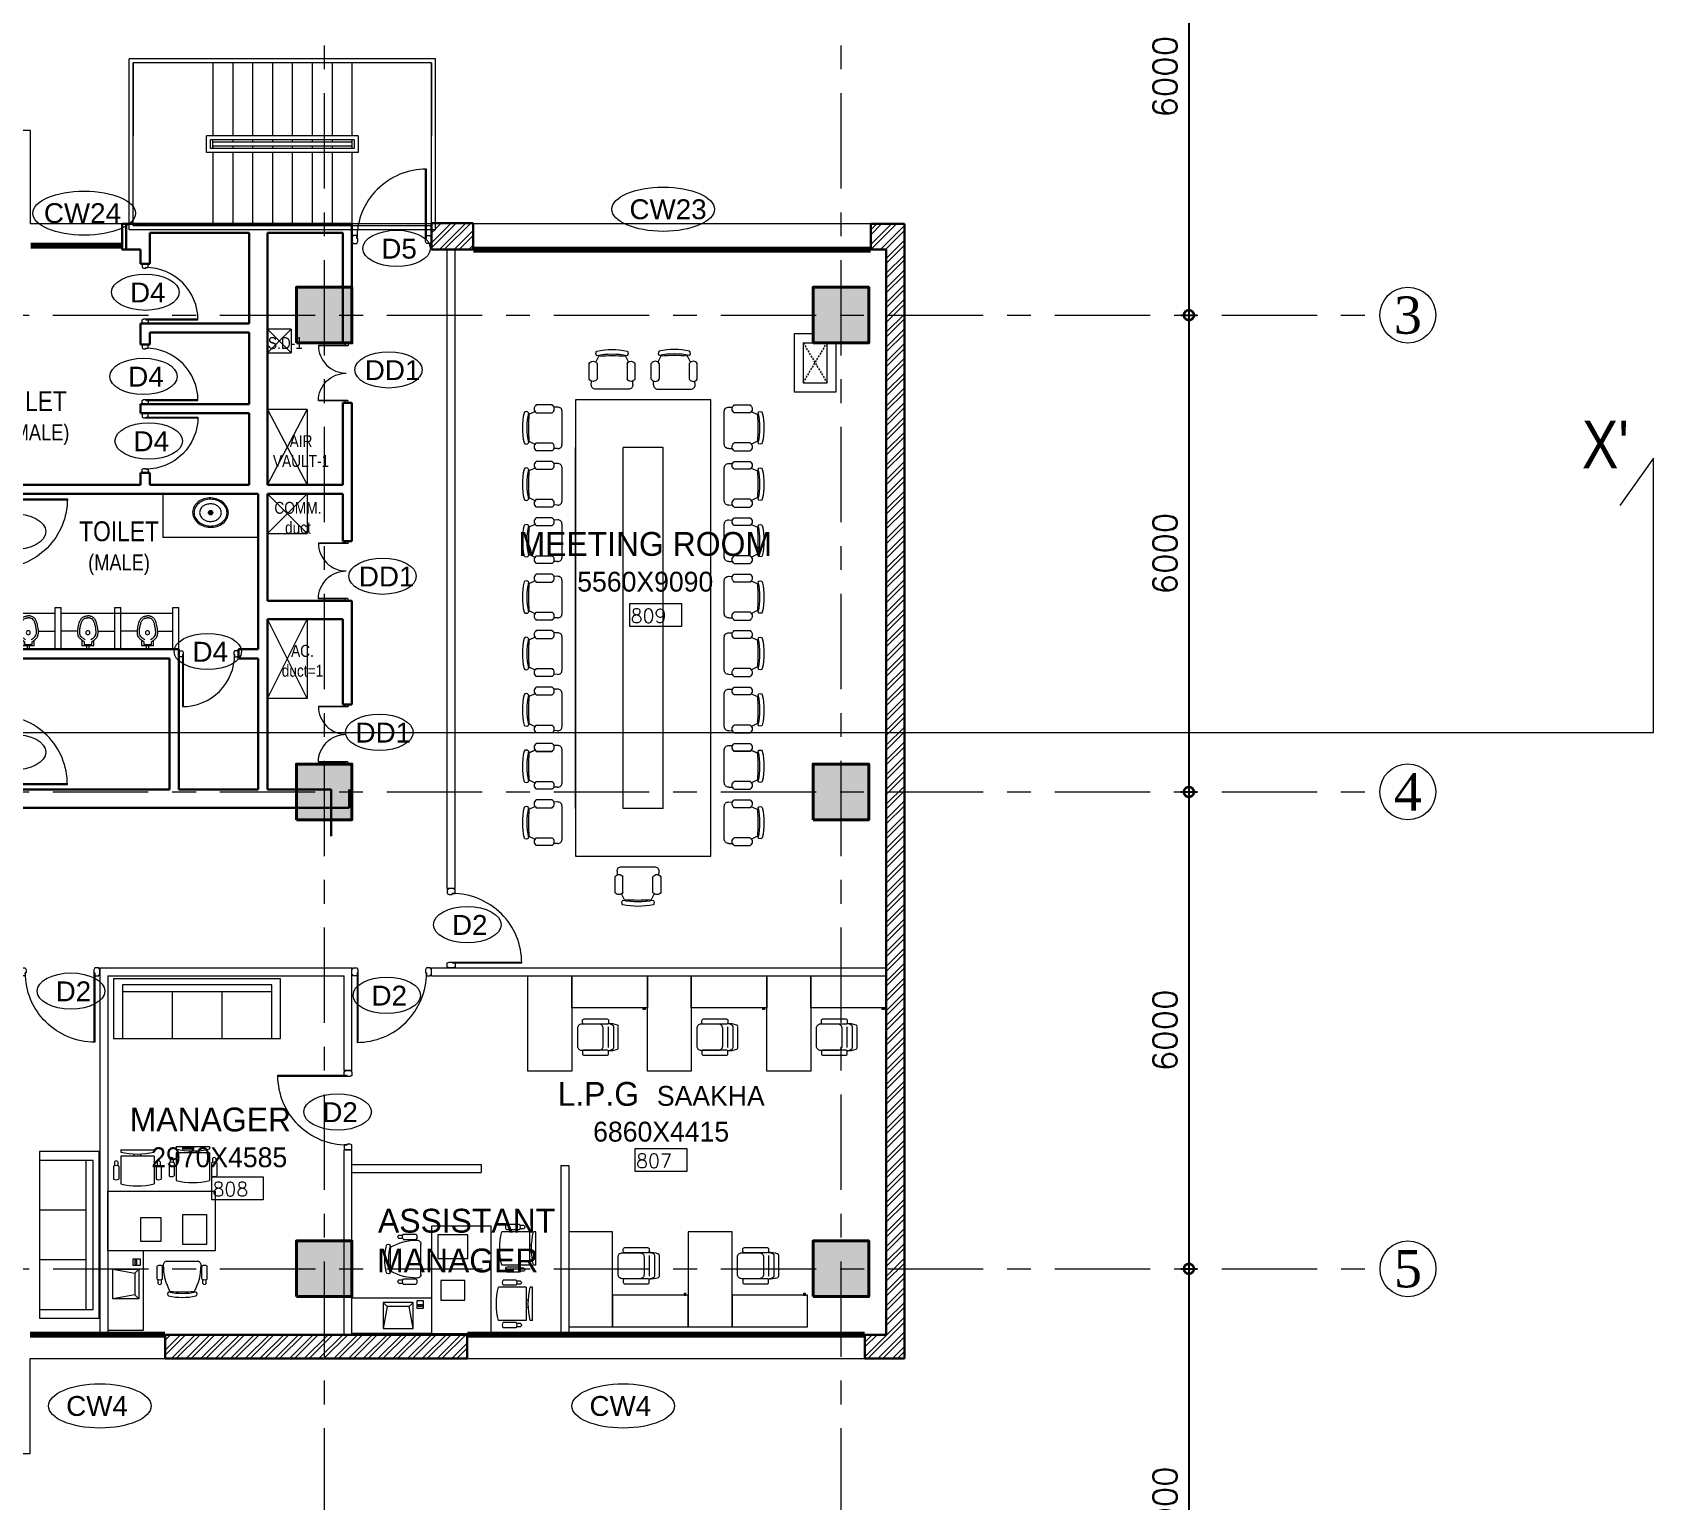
# Model space of a CAD drawing. Header units: millimetres. Extents: x 24487468 to 24959437, y -333213 to 842934.
# Drawn here: x 24744114 to 24764503, y 423765 to 442240 of the extents above; entities that cross this region are included whole.
import ezdxf
from ezdxf.enums import TextEntityAlignment as Align

# ---------------------------------------------------------------- set-up
doc = ezdxf.new("R2010")
doc.units = ezdxf.units.MM
doc.header["$MEASUREMENT"] = 0
doc.header["$PDMODE"] = 3
for name, pattern in [('ACAD_ISO10W100', [18.5, 12, -3, 0.5, -3]), ('BORDERX2', [3.5, 1, -0.5, 1, -0.5, 0, -0.5]), ('Centreline', [21, 12, -3, 3, -3]), ('DASHED2', [0.375, 0.25, -0.125])]:
    doc.linetypes.add(name, pattern=pattern)
doc.layers.get('0').update_dxf_attribs({"lineweight": 5})
for name, color, linetype, lineweight in [('A 0.13 dw', 175, 'Continuous', 5), ('A 0.13furniture', 30, 'Continuous', 0), ('A 0.13parapet partition', 32, 'Continuous', 13), ('CENLINE', 220, 'ACAD_ISO10W100', 5), ('COLUMN', 12, 'Continuous', 40), ('DIM', 183, 'Continuous', 5), ('Fixture', 181, 'Continuous', 9), ('furniture', 190, 'Continuous', 0), ('GRID', 205, 'BORDERX2', 5), ('HACTH', 8, 'Continuous', 0), ('hatch', 9, 'Continuous', 0), ('p1 plan grid lck', 6, 'Continuous', 5), ('room number', 99, 'Continuous', 20), ('text', 7, 'Continuous', 15), ('TEXT ROOM', 3, 'Continuous', 15), ('wall', 53, 'Continuous', 15), ('Wall1', 37, 'Continuous', 30), ('WALL2', 4, 'Continuous', 15), ('win shutters', 140, 'Continuous', 25), ('WINDOWS', 4, 'Continuous', 9)]:
    doc.layers.add(name, color=color, linetype=linetype, lineweight=lineweight)
doc.layers.add('A-BTEXT', color=57, linetype='Continuous')
doc.styles.add('arial', font='times.ttf')
doc.styles.add('ATTR', font='romans.shx', dxfattribs={"width": 0.8, "height": 0.48})
doc.styles.add('LABEL', font='arial.ttf', dxfattribs={"height": 18})
doc.styles.add('ordinary', font='arial.ttf')
doc.styles.add('ROMANS', font='romans__.ttf')
doc.dimstyles.new('DIM100', dxfattribs={"dimtxt": 300, "dimasz": 250, "dimexe": 100, "dimexo": 100, "dimgap": 150, "dimtad": 1, "dimdec": 0, "dimrnd": 5, "dimzin": 0, "dimdsep": 46, "dimtxsty": 'ROMANS', "dimblk": 'DOTSMALL', "dimcen": 0.09, "dimclrd": 256, "dimclre": 256, "dimclrt": 7, "dimadec": 0, "dimazin": 0, "dimtfac": 1, "dimtdec": 0, "dimtix": 1, "dimtofl": 0, "dimtmove": 1, "dimatfit": 3, "dimfxl": 100, "dimfxlon": 1, "dimtolj": 1, "dimtzin": 0, "dimarcsym": 0})

# ---------------------------------------------------------------- blocks, each defined once
blk = doc.blocks.new('column 350')
at = {"layer": 'COLUMN', "ltscale": 100}
h = blk.add_hatch(color=256, dxfattribs=at)
h.dxf.hatch_style = 1
h.paths.add_polyline_path([(1327.5, 1037.5), (627.5, 1037.5), (627.5, 337.5), (1327.5, 337.5)])
blk.add_lwpolyline([(627.5, 1037.5), (1327.5, 1037.5), (1327.5, 337.5), (627.5, 337.5)], close=True, dxfattribs=at)
blk = doc.blocks.new('grid letter-flat-4-flat-1')
at = {"layer": 'GRID', "linetype": 'Continuous'}
blk.add_circle((0, 374.75), 281.25, dxfattribs=at)
blk = doc.blocks.new("84'' Sofa-flat-3-flat-1")
at = {"layer": 'A 0.13furniture'}
for p, q in [((-1987.5, -75), (-1987.5, -749.999925)), ((-112.5, -75), (-1987.5, -75)), ((-112.5, -162.5), (-1987.5, -162.5)), ((-1362.5, -162.5), (-1362.5, -749.999925)), ((-737.5, -162.5), (-737.5, -749.999925)), ((-112.5, -749.999925), (-112.5, -75))]:
    blk.add_line(p, q, dxfattribs=at)
blk.add_lwpolyline([(0, -749.999925), (0, 0), (-2100, 0), (-2100, -749.999925)], close=True, dxfattribs=at)
at = {"layer": 'A 0.13furniture', "style": 'ATTR', "text_generation_flag": 4, "width": 0.8, "flags": 9}
blk.add_attdef('ESTCODE', (0, 0), '', height=0.42, rotation=180, dxfattribs=at)
blk = doc.blocks.new('Door1000-flat-3')
at = {"layer": 'A 0.13 dw'}
for p, q in [((-38, 0), (-38, -12)), ((38, 0), (-38, 0)), ((-38, -12), (-50, -12)), ((-50, -12), (-50, -63)), ((-50, -63), (-25, -75)), ((-25, -75), (12, -75)), ((12, -75), (12, -63)), ((12, -63), (50, -63)), ((38, -12), (38, 0)), ((50, -12), (38, -12)), ((50, -63), (50, -12)), ((-50, -937), (-25, -925)), ((-50, -988), (-50, -937)), ((-38, -988), (-50, -988)), ((-38, -1000), (-38, -988)), ((38, -1000), (-38, -1000)), ((-25, -925), (12, -925)), ((12, -925), (12, -937)), ((12, -925), (886, -925)), ((12, -937), (50, -937)), ((12, -937), (886, -937)), ((50, -988), (38, -988)), ((38, -988), (38, -1000)), ((50, -937), (50, -988))]:
    blk.add_line(p, q, dxfattribs=at)
blk.add_lwpolyline([(886, -937), (886, -937, 0.414214), (12, -63)], format="xyb", dxfattribs=at)
blk = doc.blocks.new('URINAL-flat-2-flat-1')
at = {"layer": 'Fixture'}
for p, q in [((34889, -102468), (34850, -102468)), ((34850, -102492), (34889, -102492)), ((34898, -102606), (34898, -102366))]:
    blk.add_line(p, q, dxfattribs=at)
for points in [[(34803, -102431, 0.015307), (34788, -102408, 0.030235), (34770, -102387, 0.085356), (34740, -102364, 0.063817), (34717, -102355, 0.036492), (34698, -102352, 0.026744), (34678, -102352, 0.018274), (34658, -102353, 0.011125), (34636, -102356, 0.014084), (34600, -102362, 0.025138), (34565, -102370, 0.031939), (34540, -102380, 0.032616), (34523, -102389, 0.107254), (34494, -102415, 0.068619), (34485, -102434, 0.025503), (34482, -102447, 0.015887), (34479, -102459, 0.009468), (34476, -102479)], [(34803, -102528, -0.015299), (34787, -102551, -0.030229), (34770, -102572, -0.085355), (34740, -102595, -0.063823), (34717, -102604, -0.036496), (34698, -102607, -0.026747), (34678, -102607, -0.018276), (34657, -102606, -0.011126), (34636, -102603, -0.014084), (34600, -102597, -0.025138), (34565, -102589, -0.031939), (34540, -102579, -0.032616), (34523, -102570, -0.107254), (34494, -102543, -0.068619), (34485, -102524, -0.025503), (34482, -102512, -0.015887), (34479, -102499, -0.009468), (34476, -102479)], [(34777, -102444, 0.008503), (34763, -102422, 0.017924), (34752, -102408, 0.030377), (34741, -102396, 0.126288), (34715, -102381, 0.028405), (34706, -102379, 0.02339), (34696, -102377, 0.02717), (34679, -102377, 0.018325), (34660, -102378, 0.011123), (34640, -102380, 0.018446), (34598, -102387, 0.021502), (34573, -102394, 0.022313), (34555, -102400, 0.029677), (34540, -102407, 0.038753), (34528, -102415, 0.155552), (34509, -102442, 0.025477), (34506, -102452, 0.015887), (34504, -102463, 0.009489), (34501, -102482)], [(34777, -102515, -0.008503), (34762, -102537, -0.017924), (34752, -102551, -0.030377), (34741, -102563, -0.126288), (34715, -102578, -0.028405), (34706, -102580, -0.02339), (34696, -102582, -0.02717), (34679, -102582, -0.018325), (34660, -102581, -0.011123), (34640, -102579, -0.018446), (34598, -102571, -0.021502), (34573, -102565, -0.022313), (34555, -102559, -0.029677), (34540, -102552, -0.038753), (34528, -102543, -0.155552), (34509, -102516, -0.025477), (34506, -102507, -0.015887), (34504, -102495, -0.009489), (34501, -102476)]]:
    blk.add_lwpolyline(points, format="xyb", dxfattribs=at)
for points in [[(34786, -102405), (34850, -102405), (34850, -102555), (34785, -102555)], [(34803, -102431), (34839, -102431), (34839, -102528), (34803, -102528)]]:
    blk.add_lwpolyline(points, dxfattribs=at)
blk.add_circle((34690, -102479), 25.6, dxfattribs=at)
blk = doc.blocks.new('eg e-flat-1')
at = {"layer": 'Fixture'}
for p, q in [((-349, 195), (-349, -355)), ((851, 195), (851, -355)), ((269, -41), (232, -41)), ((251, -59), (251, -22)), ((851, -355), (-349, -355))]:
    blk.add_line(p, q, dxfattribs=at)
at = {"layer": 'Fixture', "linetype": 'Continuous'}
for points in [[(475, -48, 0.117634), (461, 21, 0.104469), (414, 84, 0.090016), (344, 126, 0.08192), (256, 144, 0.08192), (168, 132, 0.090016), (96, 95, 0.104469), (44, 35, 0.117634), (26, -33, 0.117634), (40, -102, 0.104469), (87, -166, 0.090016), (157, -207, 0.08192), (245, -225, 0.08192), (333, -213, 0.090016), (405, -176, 0.104469), (457, -116, 0.117634)], [(458, -44, 0.118622), (444, 19, 0.104678), (399, 76, 0.089562), (334, 113, 0.081185), (253, 128, 0.081185), (171, 116, 0.089562), (106, 80, 0.104678), (59, 25, 0.118622), (43, -38, 0.118622), (57, -100, 0.104678), (102, -157, 0.089562), (167, -194, 0.081185), (248, -209, 0.081185), (330, -197, 0.089562), (396, -162, 0.104678), (442, -106, 0.118622)], [(387, -42, 0.118283), (377, -1, 0.104607), (348, 37, 0.089718), (305, 61, 0.081436), (252, 70, 0.081436), (198, 62, 0.089718), (155, 39, 0.104607), (124, 2, 0.118283), (114, -39, 0.118283), (124, -80, 0.104607), (153, -118, 0.089718), (196, -142, 0.081436), (249, -152, 0.081436), (303, -143, 0.089718), (346, -120, 0.104607), (377, -83, 0.118283)]]:
    blk.add_lwpolyline(points, format="xyb", close=True, dxfattribs=at)
at = {"layer": 'Fixture'}
for radius in [27.6, 18.4]:
    blk.add_circle((251, -41), radius, dxfattribs=at)
blk = doc.blocks.new('md1')
at = {"layer": 'A 0.13 dw'}
for p, q in [((-924, 1799), (-936, 1799)), ((-936, 1799), (-936, 1748)), ((-936, 1748), (-911, 1736)), ((-924, 1811), (-924, 1799)), ((-848, 1811), (-924, 1811)), ((-911, 1736), (-874, 1736)), ((-874, 1736), (-874, 1748)), ((-874, 1748), (-836, 1748)), ((-874, 1748), (0, 1748)), ((-874, 1736), (0, 1736)), ((-848, 1799), (-848, 1811)), ((-836, 1799), (-848, 1799)), ((-836, 1748), (-836, 1799)), ((-936, 0), (-911, 12)), ((-936, -51), (-936, 0)), ((-911, 12), (-874, 12)), ((-874, 12), (-874, 0)), ((-874, 12), (0, 12)), ((-874, 0), (-836, 0)), ((-874, 0), (0, 0)), ((-836, 0), (-836, -51)), ((-924, -51), (-936, -51)), ((-924, -63), (-924, -51)), ((-848, -63), (-924, -63)), ((-836, -51), (-848, -51)), ((-848, -51), (-848, -63))]:
    blk.add_line(p, q, dxfattribs=at)
for points in [[(0, 1748), (0, 1748, -0.414214), (-874, 874)], [(0, 0), (0, 0, 0.414214), (-874, 874)]]:
    blk.add_lwpolyline(points, format="xyb", dxfattribs=at)
blk = doc.blocks.new('tiolet2')
at = {"ltscale": 100}
for p, q in [((-464, -320), (-464, -908)), ((-234, -550), (-234, -320))]:
    blk.add_line(p, q, dxfattribs=at)
at = {"layer": 'A 0.13parapet partition', "linetype": 'Continuous', "extrusion": (7.45024e-07, -7.45024e-07, 1)}
for p, q in [((-3934, 1445), (-3934, 1969, 0)), ((-3934, 1969, 0), (-3859, 1969, 0)), ((-3859, 1445, 0), (-3859, 1969, 0)), ((-3184, 1445, 0), (-3184, 1969, 0)), ((-3184, 1969, 0), (-3109, 1969, 0)), ((-3109, 1445, 0), (-3109, 1969, 0)), ((-2454, 1445, 0), (-2454, 1969, 0)), ((-2454, 1969, 0), (-2379, 1969, 0)), ((-2379, 1445, 0), (-2379, 1969, 0))]:
    blk.add_line(p, q, dxfattribs=at)
at = {"layer": 'Fixture', "extrusion": (7.45024e-07, -7.45024e-07, 1)}
for p, q in [((-4609, 1899, 0), (-3934, 1899, 0)), ((-3859, 1899, 0), (-2984, 1899, 0)), ((-3109, 1899, 0), (-2454, 1899, 0)), ((-4144, 1674, 0), (-3934, 1674, 0)), ((-3394, 1674, 0), (-3184, 1674, 0)), ((-2644, 1674, 0), (-2454, 1674, 0))]:
    blk.add_line(p, q, dxfattribs=at)
at = {"layer": 'Fixture', "extrusion": (-7.45024e-07, -7.45024e-07, 1)}
for p, q in [((-4399, 1674, 0), (-4610, 1674, 0)), ((-3649, 1674, 0), (-3860, 1674, 0)), ((-2899, 1674, 0), (-3110, 1674, 0))]:
    blk.add_line(p, q, dxfattribs=at)
at = {"layer": 'HACTH', "ltscale": 100}
for p, q in [((-964, 5175), (-1264, 5475)), ((-1264, 5175), (-964, 5475)), ((-964, 5475), (-1264, 5475)), ((-964, 5475), (-964, 5175)), ((-1264, 5175), (-964, 5175)), ((-764, 4462), (-1264, 4462)), ((-1264, 4462), (-764, 3515)), ((-1264, 3515), (-764, 4462)), ((-764, 4462), (-764, 3515)), ((-1264, 3400), (-764, 2900)), ((-1264, 2900), (-764, 3400)), ((-764, 3400), (-764, 2900)), ((-1264, 2900), (-764, 2900)), ((-764, 825), (-1264, 1825)), ((-1264, 825), (-764, 1825)), ((-764, 1825), (-764, 825)), ((-764, 825), (-1264, 825))]:
    blk.add_line(p, q, dxfattribs=at)
at = {"layer": 'hatch', "ltscale": 100}
blk.add_line((-464, -320), (-464, -550), dxfattribs=at)
at = {"layer": 'Wall1', "ltscale": 100}
for p, q in [((-3041, 6475), (-3041, 6800)), ((-3041, 6800), (-200, 6800)), ((-200, 5295), (-200, 6800)), ((-2744, 6685), (-2744, 6295)), ((-1494, 6685), (-2744, 6685)), ((-1494, 6685), (-1494, 5545)), ((-315, 6685), (-1264, 6685)), ((-1264, 6685), (-1264, 3515)), ((-315, 5295), (-315, 6685)), ((-3041, 6475), (-2976, 6475)), ((-3041, 6475), (-2859, 6475)), ((-2859, 6475), (-2859, 6295)), ((-2859, 6295), (-2744, 6295)), ((-2859, 5545), (-2859, 5280)), ((-1494, 5545), (-2859, 5545)), ((-1264, 5650), (-1264, 3520)), ((-2744, 5430), (-2744, 5280)), ((-1494, 5430), (-2744, 5430)), ((-1494, 5430), (-1494, 4530)), ((-2859, 5280), (-2744, 5280)), ((-200, 5295), (-315, 5295)), ((-2859, 4530), (-2859, 4415)), ((-2859, 4530), (-1494, 4530)), ((-315, 3515), (-315, 4545)), ((-200, 4545), (-315, 4545)), ((-200, 3400), (-200, 4545)), ((-2859, 4415), (-1494, 4415)), ((-1494, 4415), (-1494, 3515)), ((-4924, 3515), (-2859, 3515)), ((-4924, 3515), (-4924, 3400)), ((-2859, 3665), (-2859, 3515)), ((-2744, 3665), (-2859, 3665)), ((-2744, 3665), (-2744, 3515)), ((-2744, 3515), (-1494, 3515)), ((-1264, 3515), (-1079, 3515)), ((-1164, 3515), (-315, 3515)), ((-4924, 3400), (-1379, 3400)), ((-1379, 3400), (-1379, 1445)), ((-1264, 3400), (-1264, 2055)), ((-1264, 3400), (-315, 3400)), ((-1264, 3400), (-1079, 3400)), ((-1264, 3290), (-1264, 2055)), ((-1164, 3400), (-315, 3400)), ((-315, 2805), (-315, 3400)), ((-200, 2805), (-200, 3405)), ((-200, 2805), (-315, 2805)), ((-4724, 680), (-4724, 2400)), ((-4609, 2400), (-4724, 2400)), ((-4609, 1445), (-4609, 2400)), ((-200, 2055), (-1264, 2055)), ((-200, 2055), (-1264, 2055)), ((-200, 750), (-200, 2055)), ((-1264, 1825), (-1264, -320)), ((-315, 1825), (-1264, 1825)), ((-315, 750), (-315, 1825)), ((-4609, 1445), (-2379, 1445)), ((-2379, 1445), (-2379, -320)), ((-1629, 1445), (-1379, 1445)), ((-1629, 1330), (-1629, 1445)), ((-4609, 680), (-4609, 1330)), ((-4609, 1330), (-2494, 1330)), ((-2494, -320), (-2494, 1330)), ((-2379, -320), (-2379, 1295)), ((-1629, 1330), (-1379, 1330)), ((-1379, 1330), (-1379, -320)), ((-4609, 680), (-4724, 680)), ((-200, 750), (-315, 750)), ((-4724, -320), (-4724, -550)), ((-2494, -320), (-4724, -320)), ((-1379, -320), (-2379, -320)), ((-464, -320), (-1264, -320)), ((-234, -550), (-4724, -550))]:
    blk.add_line(p, q, dxfattribs=at)
at = {"layer": 'A 0.13 dw', "xscale": 0.7499724901504649, "yscale": 0.7499724901504649, "zscale": 0.7499724901504649}
for p in [(-2802, 6295), (-2802, 5280)]:
    blk.add_blockref('Door1000-flat-3', p, dxfattribs=at)
at = {"layer": 'A 0.13 dw', "xscale": -1}
for p, rotation in [((-4924, 3458), 270), ((-4666, 2400), 180)]:
    blk.add_blockref('Door1000-flat-3', p, dxfattribs=dict(at, rotation=rotation))
at = {"layer": 'A 0.13 dw', "yscale": 0.7499724901504649, "zscale": 0.7499724901504649}
for p, xscale, rotation in [((-2802, 3665), -0.7499724901504649, 180), ((-1629, 1388), 0.7499724901504649, 270)]:
    blk.add_blockref('Door1000-flat-3', p, dxfattribs=dict(at, xscale=xscale, rotation=rotation))
at = {"layer": 'A 0.13 dw'}
blk.add_blockref('Door1000-flat-3', (-4666, 680), dxfattribs=at)
at = {"layer": 'Fixture', "extrusion": (7.45024e-07, -7.45024e-07, 1), "xscale": -1, "rotation": 89.99999733613608}
for p in [(-106751, 36343, 0), (-106001, 36343, 0), (-105251, 36343, 0)]:
    blk.add_blockref('URINAL-flat-2-flat-1', p, dxfattribs=at)
at = {"layer": 'wall'}
for p in [(-5274, 5305), (-2230, 3205)]:
    blk.add_blockref('eg e-flat-1', p, dxfattribs=at)
at = {"layer": 'WALL2', "xscale": -0.4001994771859112, "yscale": 0.4001994771859112, "zscale": 0.4001994771859112}
blk.add_blockref('md1', (-622, 4570), dxfattribs=at)
at = {"layer": 'WALL2', "xscale": 0.4001994771859112, "yscale": 0.4001994771859112, "zscale": 0.4001994771859112, "rotation": 180}
for p in [(-622, 2780), (-622, 725)]:
    blk.add_blockref('md1', p, dxfattribs=at)
at = {"layer": 'text', "attachment_point": 2, "style": 'LABEL'}
for s, insert, char_height, width in [('\\pi-450,l600,t600;{\\fTechnic|b0|i0|c2|p2; S.D-1}', (-1137, 5373), 150, 4499.81), ('{\\fTechnic|b0|i0|c2|p2;TOILET\\P\\H0.8x;(FEMALE)}', (-4289, 4692), 250, 5130.9), ('\\pi-450,l600,t600;{\\fTechnic|b0|i0|c2|p2;AIR \\PVAULT-1}', (-916, 4139), 150, 4499.81), ('\\pi-450,l600,t600;{\\fTechnic|b0|i0|c2|p2;COMM.\\Pduct}', (-955, 3300), 150, 4499.81), ('{\\fTechnic|b0|i0|c2|p2;TOILET\\P\\H0.8x;(MALE)}', (-3130, 3055), 250, 5990.03), ('\\pi-450,l600,t600;{\\fTechnic|b0|i0|c2|p2;AC.\\Pduct=1}', (-898, 1500), 150, 4499.81)]:
    blk.add_mtext(s, dxfattribs=dict(at, insert=insert, char_height=char_height, width=width))
blk = doc.blocks.new('Production Armchair 1-flat-3-flat-1')
at = {"layer": 'A 0.13furniture'}
for p, q in [((175, 302), (224, 302)), ((175, 262), (225, 262)), ((231, 315), (393, 315)), ((231, 250), (393, 250)), ((454, 189), (454, -188)), ((175, -261), (225, -261)), ((175, -300), (224, -300)), ((231, -248), (393, -248)), ((231, -313), (393, -313))]:
    blk.add_line(p, q, dxfattribs=at)
for centre, radius, start, end in [((402, -433), 672, 89.8784, 119.0931), ((185, 282), 21.8, 114.8953, 245.3358), ((284, 282), 62.8, 148.9511, 211.0489), ((340, 282), 62.8, 328.9511, 31.0489), ((405, 190), 48.9, 359.252, 92.1864), ((804, 0), 804, 167.6021, 192.3979), ((44, 156), 30.3, 34.2916, 145.7084), ((854, 0), 804, 167.6021, 192.3979), ((1965, 0), 1896, 175.3453, 184.606), ((44, -156), 30.3, 214.2902, 325.7098), ((402, 435), 672, 240.894, 270.1219), ((405, -188), 48.9, 267.8132, 0.748), ((185, -280), 21.8, 114.6645, 245.1044), ((284, -281), 62.8, 148.9511, 211.0489), ((340, -281), 62.8, 328.9511, 31.0489)]:
    blk.add_arc(centre, radius, start, end, dxfattribs=at)
at = {"layer": 'A 0.13furniture', "style": 'ATTR', "text_generation_flag": 4, "width": 0.8, "flags": 9}
blk.add_attdef('ESTCODE', (0, 0), '', height=0.126, rotation=270, dxfattribs=at)
blk = doc.blocks.new('Executive Armchair 1-flat-5-flat-1')
at = {"layer": 'A 0.13furniture'}
for p, q in [((-80.00175, 209.8875), (-430.05475, 209.8875)), ((-207.9205, 299.7425), (-369.9195, 299.7425)), ((-207.9205, 234.94), (-369.9195, 234.94)), ((-152.609, 286.8125), (-201.71775, 286.7925)), ((-152.68875, 247.275), (-200.6105, 247.28)), ((-80.00175, -209.89), (-80.00175, 209.8875)), ((0, 210), (-30.0025, 210)), ((0, 210), (0, -210)), ((-53.85975, 45), (-80.00175, 45)), ((-80.00175, -45), (-53.8405, -45)), ((-80.00175, -209.89), (-430.001, -209.89)), ((-207.9205, -234.9425), (-369.9195, -234.9425)), ((-207.9205, -299.745), (-369.9195, -299.745)), ((-152.609, -286.815), (-201.71775, -286.795)), ((-152.68875, -247.2775), (-200.6105, -247.2825)), ((0, -210), (-30.0025, -210))]:
    blk.add_line(p, q, dxfattribs=at)
for centre, radius, start, end in [((439.44675, 0.11), 894.44925, 166.435999999, 193.5788), ((-316.09875, 267.3425), 62.82115, 148.951400001, 211.048700002), ((-261.74125, 267.3425), 62.82123, 328.951400001, 31.04859), ((-161.7745, 267.0625), 21.77348, 294.664000001, 65.104889999), ((839.5795, 0), 894.58, 166.423299999, 193.576700001), ((-316.099, -267.3425), 62.821, 148.951299998, 211.048700002), ((-261.741, -267.3425), 62.821, 328.951299998, 31.04867), ((-161.7745, -267.065), 21.77342, 294.894900003, 65.336150001)]:
    blk.add_arc(centre, radius, start, end, dxfattribs=at)
at = {"layer": 'A 0.13furniture', "style": 'ATTR', "text_generation_flag": 4, "width": 0.8, "flags": 9}
blk.add_attdef('ESTCODE', (0, 0), '', height=0.1199, rotation=90, dxfattribs=at)
blk = doc.blocks.new('Executive Armchair 1-flat-6-flat-1')
at = {"layer": 'A 0.13furniture'}
for p, q in [((-80.00175, 209.8875), (-430.05475, 209.8875)), ((-207.9205, 299.7425), (-369.9195, 299.7425)), ((-207.9205, 234.94), (-369.9195, 234.94)), ((-152.609, 286.8125), (-201.71775, 286.7925)), ((-152.68875, 247.275), (-200.6105, 247.28)), ((-80.00175, -209.89), (-80.00175, 209.8875)), ((0, 210), (-30.0025, 210)), ((0, 210), (0, -210)), ((-53.85975, 45), (-80.00175, 45)), ((-80.00175, -45), (-53.8405, -45)), ((-80.00175, -209.89), (-430.001, -209.89)), ((-207.9205, -234.9425), (-369.9195, -234.9425)), ((-207.9205, -299.745), (-369.9195, -299.745)), ((-152.609, -286.815), (-201.71775, -286.795)), ((-152.68875, -247.2775), (-200.6105, -247.2825)), ((0, -210), (-30.0025, -210))]:
    blk.add_line(p, q, dxfattribs=at)
for centre, radius, start, end in [((439.44675, 0.11), 894.44925, 166.435999999, 193.5788), ((-316.09875, 267.3425), 62.82115, 148.951400001, 211.048700002), ((-261.74125, 267.3425), 62.82123, 328.951400001, 31.04859), ((-161.7745, 267.0625), 21.77348, 294.664000001, 65.104889999), ((839.5795, 0), 894.58, 166.423299999, 193.576700001), ((-316.099, -267.3425), 62.821, 148.951299998, 211.048700002), ((-261.741, -267.3425), 62.821, 328.951299998, 31.04867), ((-161.7745, -267.065), 21.77342, 294.894900003, 65.336150001)]:
    blk.add_arc(centre, radius, start, end, dxfattribs=at)
at = {"layer": 'A 0.13furniture', "style": 'ATTR', "text_generation_flag": 4, "width": 0.8, "flags": 9}
blk.add_attdef('ESTCODE', (0, 0), '', height=0.1199, rotation=90, dxfattribs=at)
blk = doc.blocks.new('ASD-flat-1-flat-1')
at = {"layer": 'A 0.13furniture'}
for p, q in [((552383, -73628), (551383, -73628)), ((551383, -73628), (551383, -74078)), ((551777, -74017), (551777, -73692)), ((551827, -73967), (551777, -73692)), ((551777, -73692), (552152, -73692)), ((552152, -73692), (552102, -73967)), ((552152, -73692), (552152, -74017)), ((551777, -74017), (551827, -73967)), ((552102, -73967), (551827, -73967)), ((552102, -73967), (552152, -74017)), ((552202, -73942), (552202, -74042)), ((552277, -73942), (552202, -73942)), ((552214, -73967), (552214, -73992)), ((552264, -73967), (552214, -73967)), ((552214, -73992), (552264, -73992)), ((552239, -73967), (552239, -73992)), ((552264, -73992), (552264, -73967)), ((552277, -74042), (552277, -73942)), ((551383, -74078), (552383, -74078)), ((552152, -74017), (551777, -74017)), ((552202, -74042), (552277, -74042))]:
    blk.add_line(p, q, dxfattribs=at)
for points in [[(553133, -73628), (553133, -74978), (552383, -74978), (552383, -73628)], [(552801, -74296), (552501, -74296), (552501, -74046), (552801, -74046)], [(552839, -74871), (552464, -74871), (552464, -74571), (552839, -74571)]]:
    blk.add_lwpolyline(points, close=True, dxfattribs=at)
for name, p in [('Executive Armchair 1-flat-6-flat-1', (553655, -74001)), ('Production Armchair 1-flat-3-flat-1', (551797, -74565)), ('Executive Armchair 1-flat-5-flat-1', (553696, -74699))]:
    blk.add_blockref(name, p, dxfattribs=at)
at = {"layer": 'A 0.13furniture', "style": 'ATTR', "width": 0.8, "flags": 9}
blk.add_attdef('ESTCODE', (551777, -73692), '', height=0.00147, dxfattribs=at)
blk = doc.blocks.new('tt1')
at = {"layer": 'A 0.13furniture'}
for p, q in [((-1136, 904), (-1136, 641)), ((-1078, 902), (-1078, 639)), ((-1012, 901), (-1012, 640))]:
    blk.add_line(p, q, dxfattribs=at)
for points in [[(0, 0), (-552, 0), (-552, 1198), (0, 1198)], [(-1450, 400), (-1474, 400), (-1474, 422), (-1450, 422)], [(-552, 0), (-1502, 0), (-1502, 400), (-552, 400)]]:
    blk.add_lwpolyline(points, close=True, dxfattribs=at)
for points in [[(-993, 934), (-706, 934, 0.414214), (-686, 953), (-686, 979, 0.414214), (-706, 999), (-993, 999, 0.414214), (-1012, 979), (-1012, 953, 0.414214)], [(-673, 934), (-895, 934, 0.414214), (-947, 881), (-947, 660, 0.414214), (-895, 607), (-673, 607, 0.414214), (-621, 660), (-621, 881, 0.414214)], [(-993, 607), (-706, 607, -0.414214), (-686, 588), (-686, 562, -0.414214), (-706, 542), (-993, 542, -0.414214), (-1012, 562), (-1012, 588, -0.414214)]]:
    blk.add_lwpolyline(points, format="xyb", close=True, dxfattribs=at)
for centre, radius, start, end in [((-1117, 904), 19.6, 110.5247, 180), ((-1022, 650), 290, 87.2024, 110.5247), ((-1058, 902), 19.6, 125.6622, 180), ((-1008, 832), 106, 88.5058, 125.6622), ((-1117, 637), 19.6, 180, 249.4753), ((-1022, 891), 290, 249.4753, 272.7976), ((-1058, 639), 19.6, 180, 234.3378), ((-1008, 709), 106, 234.3378, 271.4942)]:
    blk.add_arc(centre, radius, start, end, dxfattribs=at)
blk = doc.blocks.new('CHAIR')
at = {"layer": 'furniture'}
for p, q in [((-340.23825, 204.70725), (-416.878, 168.3055)), ((-340.23825, 204.70725), (-340.23825, 204.70725)), ((-125.8345, 288.42275), (-323.8345, 288.42275)), ((-55.80025, 261.63225), (-102.37975, 260.26275)), ((0, -207.218), (0, 207.218)), ((-323.8345, 189.42275), (-125.8345, 189.42275)), ((-416.73775, -168.38525), (-341.20075, -206.0795)), ((-323.8345, -189.42275), (-125.8345, -189.42275)), ((-125.8345, -288.42275), (-323.8345, -288.42275)), ((-55.80025, -261.635), (-102.37975, -260.2655))]:
    blk.add_line(p, q, dxfattribs=at)
for centre, radius, start, end in [((-451.11275, 172.04275), 33.28515, 34.290200006, 145.709770002), ((-293.029, 238.92275), 58.30297, 121.895319998, 238.104699994), ((-156.63175, 238.92275), 58.29827, 301.887899999, 58.112100001), ((-53.74875, 207.91925), 53.75252, 359.252000001, 92.186765001), ((385.48675, 0.84425), 884.73055, 167.602120001, 192.397899996), ((440.48675, 0.84425), 884.73055, 167.602120001, 192.397899996), ((1661.72875, 0.8415), 2085.3437, 175.393880003, 184.654689996), ((-451.11275, -170.35425), 33.2857, 214.291599999, 325.708400001), ((-293.029, -238.92275), 58.30297, 121.895319998, 238.104699994), ((-156.63175, -238.92275), 58.2983, 301.887899999, 58.112100001), ((-53.74875, -207.922), 53.75285, 267.813599999, 0.747999999)]:
    blk.add_arc(centre, radius, start, end, dxfattribs=at)
blk = doc.blocks.new('meeting table')
at = {"layer": 'furniture'}
for p, q in [((-5144, 1700), (-600, 1700)), ((-5144, 1100), (-600, 1100)), ((-5144, 1100), (-5144, 600)), ((-600, 1100), (-600, 600)), ((-5144, 600), (-600, 600)), ((-5144, 0), (-600, 0))]:
    blk.add_line(p, q, dxfattribs=at)
blk.add_lwpolyline([(0, 1700), (0, 0), (-5744, 0), (-5744, 1700)], close=True, dxfattribs=at)
at = {"layer": 'A 0.13furniture'}
for p, rotation in [((-5323, 1870), 270), ((-4614, 1870), 270), ((-4613, 1870), 270), ((-3904, 1870), 270), ((-3194, 1870), 270), ((-2484, 1870), 270), ((-1774, 1870), 270), ((-1064, 1870), 270), ((-354, 1870), 270), ((132, 459), 180)]:
    blk.add_blockref('CHAIR', p, dxfattribs=dict(at, rotation=rotation))
at = {"layer": 'A 0.13furniture', "xscale": -1}
blk.add_blockref('CHAIR', (132, 1241), dxfattribs=at)
at = {"layer": 'A 0.13furniture'}
blk.add_blockref('CHAIR', (-5876, 784), dxfattribs=at)
at = {"layer": 'A 0.13furniture', "xscale": -1, "rotation": 270}
for p in [(-5323, -170), (-4614, -170), (-4613, -170), (-3904, -170), (-3194, -170), (-2484, -170), (-1774, -170), (-1064, -170), (-354, -170)]:
    blk.add_blockref('CHAIR', p, dxfattribs=at)
blk = doc.blocks.new('SEC')
at = {"layer": 'HACTH', "ltscale": 100}
blk.add_lwpolyline([(-34685, 0), (0, 0), (0, 3449), (-425, 2854)], dxfattribs=at)
at = {"layer": 'text', "linetype": 'Continuous', "ltscale": 30, "insert": (-606, 3623), "char_height": 600, "width": 21041.4, "attachment_point": 5, "style": 'arial'}
blk.add_mtext("{\\fTechnic|b0|i0|c2|p2;X'}", dxfattribs=at)
blk = doc.blocks.new('*U36')
at = {"layer": 'room number'}
blk.add_lwpolyline([(46, 40), (46, 240), (491, 240), (491, 40)], close=True, dxfattribs=at)
at = {"layer": 'room number', "style": 'ROMANS'}
blk.add_attdef('ROOM_NUM', (53, 73), '', height=120, dxfattribs=at)
blk = doc.blocks.new('EEXIT')
at = {"layer": 'WINDOWS', "lineweight": 0}
for p, q in [((0, 4581), (-2150, 4581)), ((-2150, 4581), (-2150, 2781)), ((-50, 4531), (-2100, 4531)), ((-2100, 4531), (-2100, 2753)), ((-2100, 4531), (-1180, 4531)), ((-50, 4531), (-50, 2781)), ((0, 4581), (0, 2753)), ((-2100, 3531), (-1180, 3531)), ((-1180, 3611), (-1180, 1700)), ((-1180, 3611), (-970, 3611)), ((-1130, 3561), (-1130, 1750)), ((-1130, 3561), (-1020, 3561)), ((-1130, 3531), (-1020, 3531)), ((-1100, 3531), (-1100, 1781)), ((-1050, 3531), (-1050, 1781)), ((-1020, 3561), (-1020, 1750)), ((-970, 3611), (-970, 1700)), ((-970, 3531), (-50, 3531)), ((-2100, 3281), (-1180, 3281)), ((-1130, 3281), (-1100, 3281)), ((-1050, 3281), (-1020, 3281)), ((-970, 3281), (-50, 3281)), ((-2100, 3031), (-1180, 3031)), ((-1130, 3031), (-1100, 3031)), ((-1050, 3031), (-1020, 3031)), ((-970, 3031), (-50, 3031)), ((-2150, 2781), (-2150, 731)), ((-2100, 2781), (-1180, 2781)), ((-2100, 2753), (-2100, 781)), ((-1130, 2781), (-1100, 2781)), ((-1050, 2781), (-1020, 2781)), ((-970, 2781), (-50, 2781)), ((-50, 2781), (-50, 781)), ((0, 2753), (0, 731)), ((-2100, 2531), (-1180, 2531)), ((-1130, 2531), (-1100, 2531)), ((-1050, 2531), (-1020, 2531)), ((-970, 2531), (-50, 2531)), ((-2100, 2281), (-1180, 2281)), ((-1130, 2281), (-1100, 2281)), ((-1050, 2281), (-1020, 2281)), ((-970, 2281), (-50, 2281)), ((-2100, 2031), (-1180, 2031)), ((-1130, 2031), (-1100, 2031)), ((-1050, 2031), (-1020, 2031)), ((-970, 2031), (-50, 2031)), ((-2100, 1781), (-1180, 1781)), ((-970, 1700), (-1180, 1700)), ((-1020, 1781), (-1130, 1781)), ((-1020, 1750), (-1130, 1750)), ((-1050, 1781), (-1020, 1781)), ((-970, 1781), (-50, 1781)), ((0, 731), (-2150, 731)), ((-2100, 781), (-1180, 781)), ((-50, 781), (-2100, 781))]:
    blk.add_line(p, q, dxfattribs=at)
blk = doc.blocks.new('_DotSmall')
at = {"color": 0, "linetype": 'ByBlock', "const_width": 0.5}
blk.add_lwpolyline([(-0.0625, 0, 1), (0.0625, 0, 1)], format="xyb", close=True, dxfattribs=at)
blk = doc.blocks.new('*D132')
at = {"layer": 'Defpoints', "color": 0, "ltscale": 100, "transparency": 16777216}
for p in [(24757682, 444682), (24754633, 438682), (24758659, 438682)]:
    blk.add_point(p, dxfattribs=at)
at = {"layer": 'DIM', "lineweight": -2, "ltscale": 100, "transparency": 16777216}
for p, q in [((24758559, 444682), (24758759, 444682)), ((24758659, 444682), (24758659, 438682)), ((24758559, 438682), (24758759, 438682))]:
    blk.add_line(p, q, dxfattribs=at)
at = {"layer": 'DIM', "lineweight": -2, "ltscale": 100, "transparency": 16777216, "xscale": 250, "yscale": 250, "zscale": 250}
for p, rotation in [((24758659, 444682), 90), ((24758659, 438682), 270)]:
    blk.add_blockref('_DotSmall', p, dxfattribs=dict(at, rotation=rotation))
at = {"layer": 'DIM', "color": 7, "ltscale": 100, "transparency": 16777216, "insert": (24758358, 441682), "char_height": 300, "attachment_point": 5, "rotation": 90, "style": 'ROMANS'}
blk.add_mtext('\\A1;6000', dxfattribs=at)
blk = doc.blocks.new('*D133')
at = {"layer": 'Defpoints', "color": 0, "ltscale": 100, "transparency": 16777216}
for p in [(24754633, 438682), (24754633, 432682), (24758659, 432682)]:
    blk.add_point(p, dxfattribs=at)
at = {"layer": 'DIM', "lineweight": -2, "ltscale": 100, "transparency": 16777216}
for p, q in [((24758559, 438682), (24758759, 438682)), ((24758659, 438682), (24758659, 432682)), ((24758559, 432682), (24758759, 432682))]:
    blk.add_line(p, q, dxfattribs=at)
at = {"layer": 'DIM', "lineweight": -2, "ltscale": 100, "transparency": 16777216, "xscale": 250, "yscale": 250, "zscale": 250}
for p, rotation in [((24758659, 438682), 90), ((24758659, 432682), 270)]:
    blk.add_blockref('_DotSmall', p, dxfattribs=dict(at, rotation=rotation))
at = {"layer": 'DIM', "color": 7, "ltscale": 100, "transparency": 16777216, "insert": (24758358, 435682), "char_height": 300, "attachment_point": 5, "rotation": 90, "style": 'ROMANS'}
blk.add_mtext('\\A1;6000', dxfattribs=at)
blk = doc.blocks.new('*D134')
at = {"layer": 'Defpoints', "color": 0, "ltscale": 100, "transparency": 16777216}
for p in [(24754633, 432682), (24754631, 426682), (24758659, 426682)]:
    blk.add_point(p, dxfattribs=at)
at = {"layer": 'DIM', "lineweight": -2, "ltscale": 100, "transparency": 16777216}
for p, q in [((24758559, 432682), (24758759, 432682)), ((24758659, 432682), (24758659, 426682)), ((24758559, 426682), (24758759, 426682))]:
    blk.add_line(p, q, dxfattribs=at)
at = {"layer": 'DIM', "lineweight": -2, "ltscale": 100, "transparency": 16777216, "xscale": 250, "yscale": 250, "zscale": 250}
for p, rotation in [((24758659, 432682), 90), ((24758659, 426682), 270)]:
    blk.add_blockref('_DotSmall', p, dxfattribs=dict(at, rotation=rotation))
at = {"layer": 'DIM', "color": 7, "ltscale": 100, "transparency": 16777216, "insert": (24758358, 429682), "char_height": 300, "attachment_point": 5, "rotation": 90, "style": 'ROMANS'}
blk.add_mtext('\\A1;6000', dxfattribs=at)
blk = doc.blocks.new('*D135')
at = {"layer": 'Defpoints', "color": 0, "ltscale": 100, "transparency": 16777216}
for p in [(24754631, 426682), (24754282, 420682), (24758659, 420682)]:
    blk.add_point(p, dxfattribs=at)
at = {"layer": 'DIM', "lineweight": -2, "ltscale": 100, "transparency": 16777216}
for p, q in [((24758559, 426682), (24758759, 426682)), ((24758659, 426682), (24758659, 420682)), ((24758559, 420682), (24758759, 420682))]:
    blk.add_line(p, q, dxfattribs=at)
at = {"layer": 'DIM', "lineweight": -2, "ltscale": 100, "transparency": 16777216, "xscale": 250, "yscale": 250, "zscale": 250}
for p, rotation in [((24758659, 426682), 90), ((24758659, 420682), 270)]:
    blk.add_blockref('_DotSmall', p, dxfattribs=dict(at, rotation=rotation))
at = {"layer": 'DIM', "color": 7, "ltscale": 100, "transparency": 16777216, "insert": (24758358, 423682), "char_height": 300, "attachment_point": 5, "rotation": 90, "style": 'ROMANS'}
blk.add_mtext('\\A1;6000', dxfattribs=at)

msp = doc.modelspace()

# ---------------------------------------------------------------- hatches: boundary and pattern name
at = {"layer": 'hatch', "ltscale": 100}
h = msp.add_hatch(dxfattribs=at)
h.set_pattern_fill('ANSI32', color=256, scale=350)
h.set_pattern_definition([(45, (24749394.57, 439669.69), (-92.81, 92.81), []), (45, (24749456.44, 439669.69), (-92.81, 92.81), [])])
h.paths.add_polyline_path([(24749657.1, 439832), (24749182.1, 439832), (24749182.1, 439757.5), (24749132.1, 439757.5), (24749132.1, 439507.4), (24749657.1, 439507.4)])
h = msp.add_hatch(dxfattribs=at)
h.set_pattern_fill('ANSI32', color=256, scale=350)
h.set_pattern_definition([(45, (24754832.03, 432692.26), (-92.8078, 92.8078), []), (45, (24754893.9, 432692.26), (-92.8078, 92.8078), [])])
h.paths.add_polyline_path([(24755082, 439832), (24754656.5, 439832), (24754656.5, 439507.5), (24754852, 439507.5), (24754852, 425852.4), (24754582, 425852.4), (24754582, 425552.5), (24755082, 425552.5)])
h = msp.add_hatch(dxfattribs=at)
h.set_pattern_fill('ANSI32', color=256, scale=350)
h.set_pattern_definition([(45, (24747681.76, 425702.47), (-92.808, 92.808), []), (45, (24747743.64, 425702.47), (-92.808, 92.808), [])])
h.paths.add_polyline_path([(24749582, 425852.4), (24745782, 425852.4), (24745781.5, 425852.4), (24745781.5, 425552.5), (24749582, 425552.5)])

# ---------------------------------------------------------------- linework, layer by layer
at = {"ltscale": 100}
msp.add_lwpolyline([(24729226.1, 441007.5), (24729212.6, 428707.5), (24728312.6, 428707.5), (24728326.1, 424357.5), (24735606.5, 424357.5), (24735606.5, 425537.5), (24739931.5, 425537.5), (24739931.5, 424357.5), (24744083.6, 424357.5), (24744083.6, 425552.5), (24755082, 425552.5), (24755082, 439832), (24744091.5, 439832), (24744091.5, 441007.5), (24739930.4, 441007.5), (24739930.4, 439827.5), (24735606.5, 439827.5), (24735606.5, 441007.5), (24729226.1, 441007.5)], dxfattribs=at)
at = {"layer": 'HACTH', "linetype": 'DASHED2', "ltscale": 100}
for p, q in [((24753807.6, 438332.5), (24754107.6, 437831.8)), ((24753807.6, 437831.8), (24754107.6, 438332.5)), ((24753807.6, 438332.5), (24754107.6, 437831.8)), ((24753807.6, 437831.8), (24754107.6, 438332.5))]:
    msp.add_line(p, q, dxfattribs=at)
at = {"layer": 'p1 plan grid lck', "linetype": 'Centreline', "ltscale": 100}
for p, q in [((24747783.1, 456175.4), (24747783.1, 409328.4)), ((24754281.9, 456175.4), (24754281.9, 409328.4)), ((24708671.7, 438682.5), (24761061.5, 438682.5)), ((24708671.2, 432682.5), (24761060.9, 432682.5)), ((24708672.7, 426682.5), (24761062.5, 426682.5))]:
    msp.add_line(p, q, dxfattribs=at)
at = {"layer": 'text', "ltscale": 100}
for centre, major_axis, ratio in [((24744764.1, 439965.4), (-645.2, 0), 0.4312913), ((24752046.5, 440014.5), (-645.2, 0), 0.4312913), ((24748693.7, 439522.1), (-424.8, 0), 0.5372842), ((24745534, 438970.5), (-424.8, 0), 0.5372842), ((24748592.5, 437993.5), (-424.8, 0), 0.5372842), ((24745510.5, 437911.3), (-424.8, 0), 0.5372842), ((24745577.1, 437098.4), (-424.8, 0), 0.5372842), ((24743858.6, 435957.9), (-424.8, 0), 0.5372842), ((24748517.4, 435397), (-424.8, 0), 0.5372842), ((24746319.3, 434449.9), (-424.8, 0), 0.5372842), ((24748475.9, 433432.5), (-424.8, 0), 0.5372842), ((24743858.6, 433183.7), (-424.8, 0), 0.5372842), ((24749582.8, 431012.4), (-424.8, 0), 0.5372842), ((24744598.2, 430176.6), (-424.8, 0), 0.5372842), ((24748570.5, 430123.1), (-424.8, 0), 0.5372842), ((24747951.6, 428655.7), (-424.8, 0), 0.5372842), ((24744961.8, 424956), (-645.2, 0), 0.4312913), ((24751543.4, 424956), (-645.2, 0), 0.4312913)]:
    msp.add_ellipse(centre, major_axis=major_axis, ratio=ratio, dxfattribs=at)
at = {"layer": 'wall', "ltscale": 100}
msp.add_line((24754656.5, 439832), (24744091.5, 439832), dxfattribs=at)
at = {"layer": 'Wall1', "ltscale": 100}
for p, q in [((24749132.1, 439837.4), (24749132.1, 439507.4)), ((24749132.1, 439837.4), (24749657.1, 439837.4)), ((24749657.1, 439837.4), (24749657.1, 439507.4)), ((24754656.5, 439832), (24755082, 439832)), ((24754656.5, 439832), (24754656.5, 439582)), ((24754656.5, 439832), (24755082, 439832)), ((24754656.5, 439832), (24755082, 439832)), ((24754656.5, 439832), (24754656.5, 439507.5)), ((24755082, 425552.5), (24755082, 439832)), ((24749657.1, 439507.4), (24749132.1, 439507.4)), ((24754656.5, 439507.5), (24754852, 439507.5)), ((24754852, 425852.4), (24754852, 439507.5)), ((24745781.5, 425852.4), (24745781.5, 425552.5)), ((24749582, 425852.4), (24745782, 425852.4)), ((24749582, 425552.5), (24749582, 425852.4)), ((24749582, 425817.5), (24749582, 425552.5)), ((24754582, 425852.4), (24754852, 425852.4)), ((24754582, 425552.5), (24754582, 425852.4)), ((24745782, 425552.5), (24749582, 425552.5)), ((24754582, 425552.5), (24755082, 425552.5))]:
    msp.add_line(p, q, dxfattribs=at)
msp.add_lwpolyline([(24745292.6, 439507.5), (24745242.6, 439507.5), (24745242.6, 439832), (24745292.6, 439832)], close=True, dxfattribs=at)
at = {"layer": 'WALL2', "ltscale": 100}
for p, q in [((24749332, 431467.4), (24749332, 439507.4)), ((24749432, 431467.4), (24749432, 439507.4)), ((24753807.6, 438332.5), (24753932.6, 438332.5)), ((24754107.6, 437831.8), (24754107.6, 438332.5)), ((24754107.6, 437831.8), (24754107.6, 438332.5)), ((24749432, 431467.4), (24749332, 431467.4)), ((24744961.5, 430467.4), (24748133.1, 430467.4)), ((24744961.5, 430467.4), (24744961.5, 425862.5)), ((24748133.1, 429177.4), (24748133.1, 430467.4)), ((24749133.1, 430467.4), (24754852, 430467.4)), ((24749133.1, 430367.4), (24749133.1, 430467.4)), ((24745061.5, 430367.4), (24748033.1, 430367.4)), ((24745061.5, 430367.4), (24745061.5, 425862.5)), ((24748033.1, 429177.4), (24748033.1, 430367.4)), ((24749133.1, 430367.4), (24754852, 430367.4)), ((24748133.1, 429177.4), (24748033.1, 429177.4)), ((24748033.1, 425852.4), (24748033.1, 428177.4)), ((24748133.1, 428177.4), (24748033.1, 428177.4)), ((24748133.1, 425852.4), (24748133.1, 428177.4)), ((24748133.1, 427992.5), (24749759.3, 427992.5)), ((24749759.3, 427992.5), (24749759.3, 427892.5)), ((24750759.3, 427982.5), (24750859.3, 427982.5)), ((24750759.3, 427982.5), (24750759.3, 425862.5)), ((24750859.3, 427982.5), (24750859.3, 425862.5)), ((24748133.1, 427892.5), (24749759.3, 427892.5))]:
    msp.add_line(p, q, dxfattribs=at)
for points in [[(24753932.6, 438447.5), (24753692.6, 438447.5), (24753692.6, 437716.8), (24754222.6, 437716.8), (24754222.6, 438332.5)], [(24753807.6, 438332.5), (24753807.6, 437831.8), (24754107.6, 437831.8)], [(24753807.6, 438332.5), (24753807.6, 437831.8), (24754107.6, 437831.8)]]:
    msp.add_lwpolyline(points, dxfattribs=at)
at = {"layer": 'win shutters', "ltscale": 100, "const_width": 75}
for points in [[(24745242.6, 439557.5), (24744091.5, 439557.5)], [(24754656.5, 439507.5), (24749657.1, 439507.5)], [(24745781.5, 425852.4), (24744083.6, 425852.4)], [(24754582, 425852.4), (24749582, 425852.4)]]:
    msp.add_lwpolyline(points, dxfattribs=at)

# ---------------------------------------------------------------- block references
at = {"xscale": -1, "rotation": 270}
msp.add_blockref('meeting table', (24750945.2, 437617.9), dxfattribs=at)
at = {"layer": 'A 0.13 dw'}
for p, rotation in [((24748132, 439634.5), 90), ((24749133.1, 430417.4), 270), ((24748083.1, 428177.4), 180)]:
    msp.add_blockref('Door1000-flat-3', p, dxfattribs=dict(at, rotation=rotation))
msp.add_blockref('Door1000-flat-3', (24749382, 431467.4), dxfattribs=at)
at = {"layer": 'A 0.13 dw', "xscale": -1, "rotation": 90}
msp.add_blockref('Door1000-flat-3', (24743961.5, 430419.7), dxfattribs=at)
at = {"layer": 'A 0.13furniture'}
msp.add_blockref("84'' Sofa-flat-3-flat-1", (24747235.3, 430329.1), dxfattribs=at)
for name, p, rotation in [('ASD-flat-1-flat-1', (24671433, -125474.5), 90.00000001863886), ("84'' Sofa-flat-3-flat-1", (24744951.5, 426059), 270)]:
    msp.add_blockref(name, p, dxfattribs=dict(at, rotation=rotation))
at = {"layer": 'A 0.13furniture', "xscale": -1, "rotation": 180}
msp.add_blockref('ASD-flat-1-flat-1', (24196749.9, 352239.7), dxfattribs=at)
at = {"layer": 'CENLINE'}
ref = msp.add_blockref('grid letter-flat-4-flat-1', (24761413, 438214.4), dxfattribs=dict(at, xscale=1.25, yscale=1.25, zscale=25.4))
ref.add_attrib('GRID_LETTER', '3', dxfattribs={"layer": 'A-BTEXT', "linetype": 'Continuous', "height": 468.7, "style": 'arial'}).set_placement((24761413, 438683.1), align=Align.MIDDLE_CENTER)
ref = msp.add_blockref('grid letter-flat-4-flat-1', (24761413, 438214.4), dxfattribs=dict(at, xscale=1.25, yscale=1.25, zscale=25.4))
ref.add_attrib('GRID_LETTER', '3', dxfattribs={"layer": 'A-BTEXT', "linetype": 'Continuous', "height": 468.7, "style": 'arial'}).set_placement((24761413, 438683.1), align=Align.MIDDLE_CENTER)
ref = msp.add_blockref('grid letter-flat-4-flat-1', (24761412.5, 432214.4), dxfattribs=dict(at, xscale=1.25, yscale=1.25, zscale=25.4))
ref.add_attrib('GRID_LETTER', '4', dxfattribs={"layer": 'A-BTEXT', "linetype": 'Continuous', "height": 468.7, "style": 'arial'}).set_placement((24761412.5, 432683.1), align=Align.MIDDLE_CENTER)
ref = msp.add_blockref('grid letter-flat-4-flat-1', (24761412.5, 432214.4), dxfattribs=dict(at, xscale=1.25, yscale=1.25, zscale=25.4))
ref.add_attrib('GRID_LETTER', '4', dxfattribs={"layer": 'A-BTEXT', "linetype": 'Continuous', "height": 468.7, "style": 'arial'}).set_placement((24761412.5, 432683.1), align=Align.MIDDLE_CENTER)
ref = msp.add_blockref('grid letter-flat-4-flat-1', (24761414.1, 426214.4), dxfattribs=dict(at, xscale=1.25, yscale=1.25, zscale=25.4))
ref.add_attrib('GRID_LETTER', '5', dxfattribs={"layer": 'A-BTEXT', "linetype": 'Continuous', "height": 468.7, "style": 'arial'}).set_placement((24761414.1, 426683.1), align=Align.MIDDLE_CENTER)
ref = msp.add_blockref('grid letter-flat-4-flat-1', (24761414.1, 426214.4), dxfattribs=dict(at, xscale=1.25, yscale=1.25, zscale=25.4))
ref.add_attrib('GRID_LETTER', '5', dxfattribs={"layer": 'A-BTEXT', "linetype": 'Continuous', "height": 468.7, "style": 'arial'}).set_placement((24761414.1, 426683.1), align=Align.MIDDLE_CENTER)
at = {"layer": 'COLUMN', "rotation": 89.99999999994951}
for p in [(24748470.6, 437705), (24754970.1, 437705), (24748470.6, 431705), (24754969.5, 431705), (24748470.6, 425705), (24754969, 425705), (24754969, 425705)]:
    msp.add_blockref('column 350', p, dxfattribs=at)
at = {"layer": 'DIM', "rotation": 270}
msp.add_blockref('EEXIT', (24744601.4, 439757.5), dxfattribs=at)
at = {"layer": 'HACTH'}
msp.add_blockref('SEC', (24764503.2, 433432.5), dxfattribs=at)
at = {"layer": 'room number', "xscale": 1.456692913385827, "yscale": 1.456692913385827, "zscale": 0.984251968503937}
for p, values in [((24751560.5, 434704.3), {'ROOM_NUM': '809'}), ((24751628.9, 427848.3), {'ROOM_NUM': '807'}), ((24746301.2, 427491.5), {'ROOM_NUM': '808'})]:
    msp.add_blockref('*U36', p, dxfattribs=at).add_auto_attribs(values)
at = {"layer": 'Wall1'}
msp.add_blockref('tiolet2', (24748333.1, 433032.5), dxfattribs=at)
at = {"layer": 'WALL2', "rotation": 180}
for p in [(24750346.6, 430367.4), (24751848.4, 430367.4), (24753350.2, 430367.4)]:
    msp.add_blockref('tt1', p, dxfattribs=at)
at = {"layer": 'WALL2', "xscale": -1}
for p in [(24750859.3, 425950.5), (24752361.1, 425950.5)]:
    msp.add_blockref('tt1', p, dxfattribs=at)

# ---------------------------------------------------------------- texts
at = {"layer": 'text', "ltscale": 100, "char_height": 250, "width": 373.513, "attachment_point": 1, "style": 'ordinary'}
for s, insert in [('CW24', (24744257.7, 440090.5)), ('CW23', (24751623.3, 440139.6)), ('CW4', (24744538.5, 425081.2)), ('CW4', (24751120.2, 425081.2))]:
    msp.add_mtext(s, dxfattribs=dict(at, insert=insert))
at = {"layer": 'text', "ltscale": 100, "char_height": 200, "attachment_point": 1, "style": 'ordinary'}
for s, insert in [('{\\H1.25x;D5}', (24748501.8, 439643.8)), ('{\\H1.25x;D4}', (24745342.1, 439092.2)), ('{\\H1.25x;D4}', (24745318.6, 438032.9)), ('{\\H1.25x;DD1}', (24748294.4, 438115.2)), ('{\\H1.25x;D4}', (24745385.2, 437220.1)), ('{\\H1.25x;DD1}', (24748219.4, 435518.6)), ('{\\H1.25x;D4}', (24746127.4, 434571.5)), ('{\\H1.25x;DD1}', (24748177.8, 433554.2)), ('{\\H1.25x;D2}', (24749390.9, 431134.1)), ('{\\H1.25x;D2}', (24744406.3, 430298.3)), ('{\\H1.25x;D2}', (24748378.6, 430244.7)), ('{\\H1.25x;D2}', (24747759.7, 428777.4))]:
    msp.add_mtext_dynamic_manual_height_columns(s, width=373.513, gutter_width=15, heights=[0], dxfattribs=dict(at, insert=insert))
at = {"layer": 'TEXT ROOM', "char_height": 300, "attachment_point": 5, "style": 'arial'}
for s, insert, width in [('{\\fNirmala UI|b0|i0|c0|p34;MEETING ROOM\\P\\H0.83333x;5560X9090}', (24751821.3, 435576.5), 4404.869), ('{\\fNirmala UI|b0|i0|c0|p34;L.P.G  \\H0.83333x;SAAKHA\\P6860X4415}', (24752021.4, 428656), 2964.05), ('{\\fNirmala UI|b0|i0|c0|p34;MANAGER   \\H0.83333x;2970X4585}', (24746463.1, 428333.7), 2964.05), ('{\\fNirmala UI|b0|i0|c0|p34;  ASSISTANT MANAGER }', (24749463.2, 427035.1), 2964.05)]:
    msp.add_mtext(s, dxfattribs=dict(at, insert=insert, width=width))

# ---------------------------------------------------------------- dimensions: what is measured, and where the dimension line sits
at = {"layer": 'DIM', "ltscale": 100}
for base, p1, p2, picture, middle in [((24758659, 438682.5), (24757682, 444682.5), (24754633.3, 438682.5), '*D132', (24758357.6, 441682.5)), ((24758659, 432682.5), (24754633.3, 438682.5), (24754633.4, 432682.5), '*D133', (24758357.6, 435682.5)), ((24758659, 426682.5), (24754633.4, 432682.5), (24754631.5, 426682.5), '*D134', (24758357.6, 429682.5)), ((24758659, 420682.5), (24754631.5, 426682.5), (24754282.5, 420682.5), '*D135', (24758357.6, 423682.5))]:
    dim = msp.add_linear_dim(base=base, p1=p1, p2=p2, angle=90, dimstyle='DIM100', dxfattribs=at)
    dim.commit()
    dim.dimension.update_dxf_attribs({"geometry": picture, "text_midpoint": middle})

doc.saveas('drawing.dxf')
